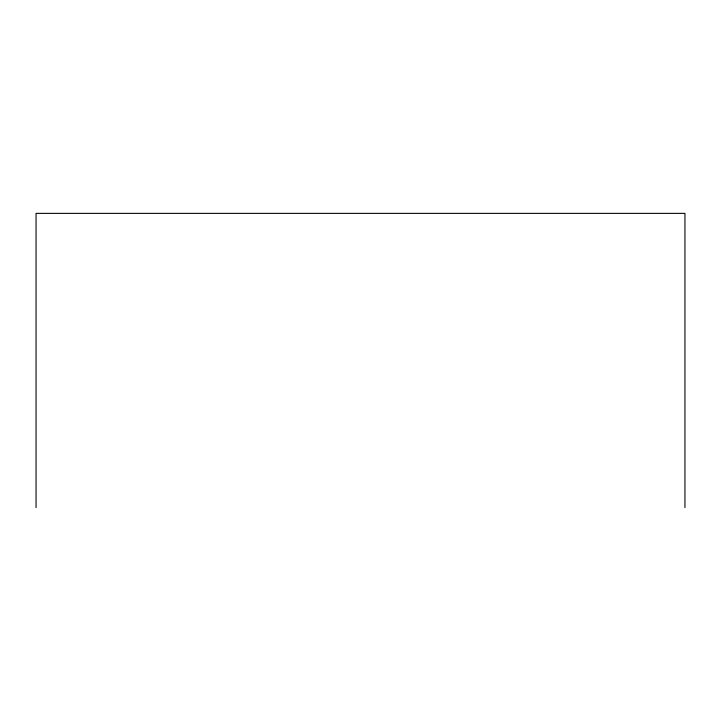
<?xml version="1.0" encoding="UTF-8"?>
<svg xmlns="http://www.w3.org/2000/svg" width="721" height="721" viewBox="0 0 721 721"><rect width="100%" height="100%" fill="white"/><g stroke="black" fill="none" stroke-linecap="round" stroke-linejoin="round"><path stroke-width="1.08" d="M684.95 507.629L684.95 213.371L36.05 213.371L36.05 507.629"/></g></svg>
